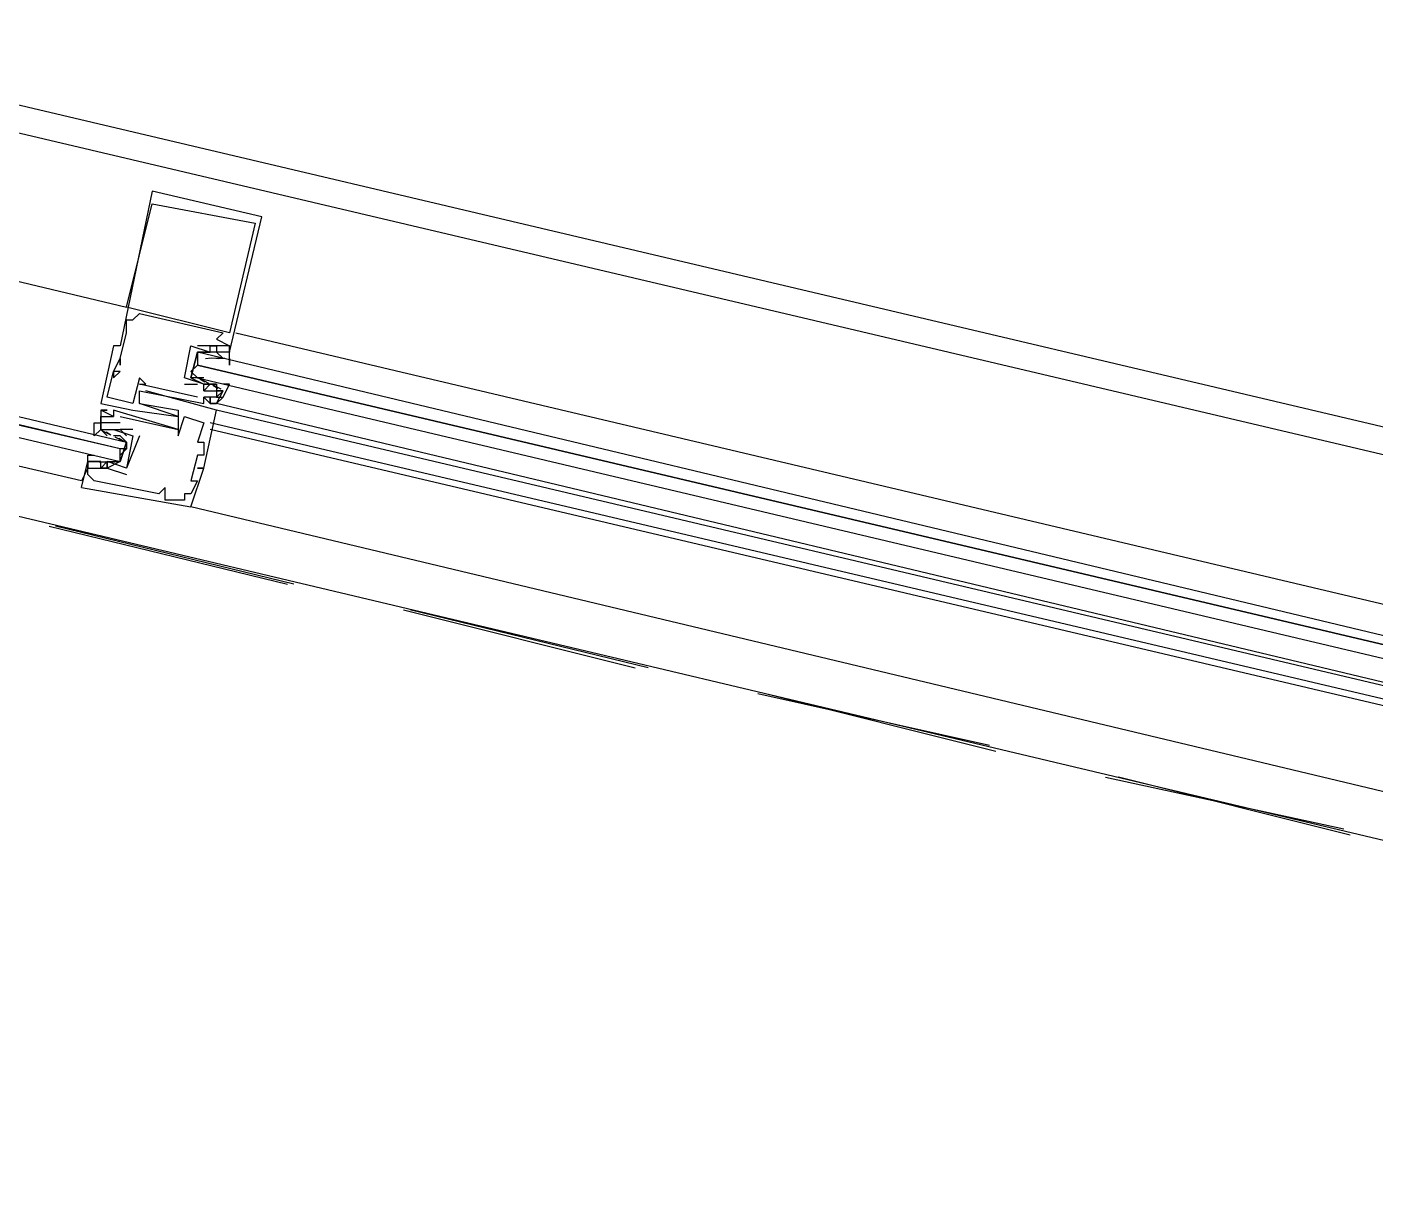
# Model space of a CAD drawing. Header units: feet. Extents: x -84 to 198, y -22 to 181.
# Drawn here: x 81.754 to 84.545, y 151.658 to 154.077 of the extents above; entities that cross this region are included whole.
import ezdxf

# ---------------------------------------------------------------- set-up
doc = ezdxf.new("R2010")
doc.units = ezdxf.units.FT
doc.layers.add('A-LINEA', color=7, linetype='CONTINUOUS')

msp = doc.modelspace()

# ---------------------------------------------------------------- linework, layer by layer
at = {"layer": 'A-LINEA'}
for p, q in [((91.3067, 151.6578), (77.5733, 154.8978)), ((77.8933, 154.7644), (86.5467, 152.7244)), ((77.72, 154.0178), (86.3733, 151.9644)), ((82.0133, 153.7378), (82.0133, 153.7378)), ((82.0133, 153.7111), (82.0133, 153.7111)), ((82.24, 153.6844), (82.24, 153.6844)), ((82.2267, 153.6711), (82.2267, 153.6711)), ((81.96, 153.4978), (81.96, 153.4978)), ((81.96, 153.4711), (81.96, 153.4711)), ((81.9733, 153.4711), (81.9733, 153.4711)), ((81.9867, 153.4844), (81.9867, 153.4844)), ((81.96, 153.4578), (81.96, 153.4578)), ((81.96, 153.4444), (81.96, 153.4444)), ((82.16, 153.4444), (82.16, 153.4444)), ((82.1733, 153.4444), (82.1733, 153.4444)), ((82.1867, 153.4444), (86.08, 152.5244)), ((81.9333, 153.4178), (81.9333, 153.4178)), ((81.9467, 153.4178), (81.9467, 153.4178)), ((82.0933, 153.4178), (82.0933, 153.4178)), ((82.0933, 153.4178), (82.0933, 153.4178)), ((82.1067, 153.4178), (82.1067, 153.4178)), ((82.1333, 153.4178), (82.1333, 153.4178)), ((82.1333, 153.4178), (82.1333, 153.4178)), ((82.1467, 153.4311), (82.1467, 153.4311)), ((82.1467, 153.4178), (82.1467, 153.4178)), ((82.1733, 153.4178), (82.1733, 153.4178)), ((81.9467, 153.3911), (81.9467, 153.3911)), ((81.9467, 153.3911), (81.9467, 153.3911)), ((81.9467, 153.3778), (81.9467, 153.3778)), ((82.1067, 153.3778), (82.1067, 153.3778)), ((82.12, 153.4044), (82.12, 153.4044)), ((82.1235, 153.3913), (82.1354, 153.3923)), ((82.131, 153.392), (82.1514, 153.3925)), ((82.1333, 153.4044), (82.1333, 153.4044)), ((82.1449, 153.3919), (82.1632, 153.3922)), ((82.1467, 153.4044), (82.1467, 153.4044)), ((82.1467, 153.4044), (82.16, 153.3911)), ((82.1467, 153.3911), (82.1467, 153.3911)), ((82.1502, 153.3913), (82.1621, 153.3923)), ((82.16, 153.3911), (82.16, 153.3911)), ((82.16, 153.3911), (82.16, 153.3911)), ((82.1733, 153.4044), (82.1733, 153.4044)), ((81.9333, 153.3644), (81.9333, 153.3644)), ((81.9333, 153.3644), (81.9333, 153.3644)), ((81.9333, 153.3511), (81.9333, 153.3511)), ((81.9467, 153.3644), (81.9467, 153.3644)), ((81.9867, 153.3511), (81.9867, 153.3511)), ((82.08, 153.3511), (82.08, 153.3511)), ((82.08, 153.3511), (82.08, 153.3511)), ((82.1067, 153.3511), (82.1067, 153.3511)), ((82.1333, 153.3511), (82.1333, 153.3511)), ((81.9867, 153.3378), (81.9867, 153.3378)), ((81.9867, 153.3244), (81.9867, 153.3244)), ((82, 153.3378), (82, 153.3378)), ((82, 153.3244), (82, 153.3244)), ((82.08, 153.3378), (82.1067, 153.3378)), ((82.08, 153.3378), (82.08, 153.3378)), ((82.1067, 153.3378), (82.1067, 153.3378)), ((82.1222, 153.3426), (82.1121, 153.3488)), ((82.1305, 153.3397), (82.1126, 153.3494)), ((82.12, 153.3378), (82.12, 153.3378)), ((82.12, 153.3378), (82.12, 153.3378)), ((82.12, 153.3378), (82.12, 153.3378)), ((82.12, 153.3244), (82.12, 153.3244)), ((82.12, 153.3244), (82.12, 153.3244)), ((82.1333, 153.3378), (82.1333, 153.3378)), ((82.1333, 153.3378), (82.1333, 153.3378)), ((82.1467, 153.3378), (82.1333, 153.3378)), ((82.1489, 153.3293), (82.1387, 153.3355)), ((82.1559, 153.3275), (82.1397, 153.3359)), ((82.1467, 153.3378), (82.1467, 153.3378)), ((82.1467, 153.3378), (82.1467, 153.3378)), ((82.1467, 153.3244), (82.1467, 153.3244)), ((82.1467, 153.3244), (82.1467, 153.3244)), ((82.16, 153.3244), (82.16, 153.3244)), ((81.9067, 153.2978), (81.9067, 153.2978)), ((81.92, 153.3111), (81.92, 153.3111)), ((81.9733, 153.2978), (81.9733, 153.2978)), ((81.9867, 153.2978), (81.9867, 153.2978)), ((81.9867, 153.2978), (81.9867, 153.2978)), ((82, 153.3111), (82, 153.3111)), ((82.1067, 153.3111), (82.1067, 153.3111)), ((82.12, 153.3111), (82.12, 153.3111)), ((82.12, 153.3111), (82.12, 153.3111)), ((82.12, 153.2978), (82.12, 153.2978)), ((82.1333, 153.3111), (82.1333, 153.3111)), ((82.1333, 153.3111), (82.1333, 153.3111)), ((82.1333, 153.2978), (82.1333, 153.2978)), ((82.1333, 153.2978), (82.1333, 153.2978)), ((82.1333, 153.2978), (82.1333, 153.2978)), ((82.1467, 153.3111), (82.1467, 153.3111)), ((86.0533, 152.3644), (82.1467, 153.2978)), ((82.1467, 153.2978), (82.1467, 153.2978)), ((82.1467, 153.2978), (82.1467, 153.2978)), ((82.1467, 153.2978), (82.1467, 153.2978)), ((82.1467, 153.2978), (82.1467, 153.2978)), ((82.1467, 153.2978), (82.1467, 153.2978)), ((81.9067, 153.2844), (81.9067, 153.2844)), ((81.9067, 153.2844), (81.9067, 153.2844)), ((81.9067, 153.2711), (81.9067, 153.2711)), ((81.92, 153.2844), (81.92, 153.2844)), ((81.92, 153.2711), (81.92, 153.2711)), ((81.9333, 153.2844), (81.9333, 153.2844)), ((81.9333, 153.2711), (81.9333, 153.2711)), ((81.9333, 153.2711), (81.9333, 153.2711)), ((81.9467, 153.2711), (81.9467, 153.2711)), ((81.9733, 153.2844), (81.9733, 153.2844)), ((82.0667, 153.2844), (82.0667, 153.2844)), ((82.0667, 153.2711), (82.0667, 153.2711)), ((82.08, 153.2711), (82.08, 153.2711)), ((86.04, 152.3644), (82.1467, 153.2844)), ((82.1467, 153.2844), (82.1467, 153.2844)), ((81.9067, 153.2578), (81.9067, 153.2578)), ((81.9067, 153.2444), (81.9067, 153.2444)), ((81.92, 153.2311), (81.9067, 153.2444)), ((81.9107, 153.2414), (81.927, 153.233)), ((81.9178, 153.2396), (81.9279, 153.2334)), ((81.92, 153.2444), (81.92, 153.2444)), ((81.9333, 153.2444), (81.9333, 153.2444)), ((81.9333, 153.2444), (81.9333, 153.2444)), ((81.9467, 153.2578), (81.9467, 153.2578)), ((81.9733, 153.2444), (81.9467, 153.2444)), ((81.9467, 153.2444), (81.9467, 153.2444)), ((81.9733, 153.2444), (81.9733, 153.2444)), ((82.0667, 153.2444), (82.0667, 153.2444)), ((82.0667, 153.2444), (82.0667, 153.2444)), ((82.12, 153.2578), (82.12, 153.2578)), ((86.04, 152.3378), (82.1333, 153.2578)), ((86.04, 152.3244), (82.1333, 153.2444)), ((81.92, 153.2311), (81.92, 153.2311)), ((81.9361, 153.2291), (81.9542, 153.2195)), ((81.9444, 153.2263), (81.9546, 153.22)), ((81.9467, 153.2311), (81.9467, 153.2311)), ((81.9733, 153.2311), (81.9733, 153.2311)), ((81.9733, 153.2311), (81.9733, 153.2311)), ((81.9867, 153.2311), (81.9867, 153.2311)), ((82.0667, 153.2311), (82.0667, 153.2311)), ((82.1067, 153.2178), (82.1067, 153.2178)), ((82.12, 153.2178), (82.12, 153.2178)), ((81.9067, 153.1911), (81.9067, 153.1911)), ((81.9467, 153.1911), (81.96, 153.2044)), ((82.1067, 153.1911), (82.1067, 153.1911)), ((82.12, 153.1911), (82.12, 153.1911)), ((81.88, 153.1778), (81.88, 153.1778)), ((81.88, 153.1644), (81.88, 153.1644)), ((81.8933, 153.1778), (81.8933, 153.1778)), ((81.8933, 153.1778), (81.9067, 153.1778)), ((81.9218, 153.177), (81.9035, 153.1767)), ((81.9165, 153.1776), (81.9046, 153.1766)), ((81.9067, 153.1778), (81.9067, 153.1778)), ((81.9067, 153.1644), (81.9067, 153.1644)), ((81.9356, 153.1769), (81.9152, 153.1764)), ((81.92, 153.1778), (81.92, 153.1778)), ((81.92, 153.1644), (81.92, 153.1644)), ((81.92, 153.1644), (81.92, 153.1644)), ((81.9431, 153.1776), (81.9313, 153.1766)), ((81.9333, 153.1778), (81.9333, 153.1778)), ((81.96, 153.1644), (81.96, 153.1644)), ((81.96, 153.1644), (81.96, 153.1644)), ((82.1067, 153.1644), (82.1067, 153.1644)), ((82.12, 153.1644), (82.12, 153.1644)), ((82.12, 153.1644), (82.12, 153.1644)), ((81.88, 153.1511), (81.88, 153.1511)), ((81.8933, 153.1378), (81.8933, 153.1378)), ((81.96, 153.1511), (81.96, 153.1511)), ((82.0933, 153.1378), (82.0933, 153.1378)), ((82.1067, 153.1378), (82.1067, 153.1378)), ((81.8667, 153.1244), (81.8667, 153.1244)), ((82.0267, 153.1111), (82.0267, 153.1111)), ((82.04, 153.1244), (82.04, 153.1244)), ((82.08, 153.1111), (82.08, 153.1111)), ((82.0933, 153.1111), (82.0933, 153.1111)), ((82.04, 153.0978), (82.04, 153.0978)), ((82.08, 153.0978), (82.08, 153.0978)), ((86, 152.1511), (82.0933, 153.0844)), ((82.0933, 153.0844), (82.0933, 153.0844)), ((81.8, 153.0444), (82.2933, 152.9244)), ((82.3067, 152.9244), (81.8133, 153.0444)), ((82.5333, 152.8711), (83.0133, 152.7511)), ((83.04, 152.7511), (82.5467, 152.8711)), ((83.2667, 152.6978), (83.7467, 152.5911)), ((83.76, 152.5778), (83.28, 152.6978)), ((83.9867, 152.5244), (84.48, 152.4178)), ((84.4933, 152.4044), (84.0133, 152.5244))]:
    msp.add_line(p, q, dxfattribs=at)
for points in [[(77.8267, 154.4844), (79.6133, 154.0578), (81.96, 153.4978)], [(79.5467, 153.7911), (81.96, 153.2178), (81.96, 153.2044), (81.9467, 153.2044), (79.5333, 153.7778)], [(79.5333, 153.7511), (81.9467, 153.1778), (81.9467, 153.1911), (81.9467, 153.2044), (79.5333, 153.7644)], [(82.1733, 153.4044), (82.24, 153.6844), (82.0133, 153.7378), (81.9467, 153.4178), (81.9333, 153.4178), (81.9067, 153.2978), (81.9733, 153.2844), (82.0667, 153.2711), (81.9867, 153.2978), (81.9867, 153.3244), (82.12, 153.2978), (82.12, 153.3111), (82.1333, 153.2978), (82.1333, 153.3111), (82.1333, 153.2978), (82.1467, 153.2978), (82.1333, 153.2978), (82.1467, 153.2978), (82.16, 153.3244), (82.1467, 153.3244)], [(81.88, 153.1644), (81.88, 153.1644), (81.8667, 153.1378), (79.52, 153.6844)], [(82.0133, 153.7111), (82.2267, 153.6711), (82.1733, 153.4444), (81.96, 153.4978), (82.0133, 153.7111)], [(82.1067, 153.3111), (81.9867, 153.3378), (82, 153.3378), (81.9867, 153.3511), (81.9733, 153.2978), (81.92, 153.3111), (81.9333, 153.3644), (81.9333, 153.3511), (81.9467, 153.3644), (81.9333, 153.3644), (81.9467, 153.3911), (81.9467, 153.3778), (81.9467, 153.3911), (81.96, 153.4444), (81.96, 153.4578), (81.96, 153.4711), (81.9733, 153.4711), (81.9867, 153.4844), (82.16, 153.4444), (82.1467, 153.4311), (82.1733, 153.4178), (82.1333, 153.4178), (82.1333, 153.4178), (82.1067, 153.4178)], [(82.08, 153.3511), (82.08, 153.3511), (82.0933, 153.4178), (82.0933, 153.4178)], [(82.1333, 153.3378), (82.12, 153.3378), (82.1333, 153.3378), (82.12, 153.3244), (82.12, 153.3378), (82.08, 153.3511), (82.0933, 153.4178), (82.1333, 153.4044)], [(82.1733, 153.3911), (82.1733, 153.3778), (82.1733, 153.4178), (82.1733, 153.4044), (82.16, 153.4044), (82.1467, 153.4044), (82.1333, 153.4044), (82.1067, 153.4044), (82.0933, 153.3511), (82.12, 153.3378), (82.1467, 153.3378), (82.1467, 153.3244), (82.16, 153.3244), (82.1467, 153.3111), (82.16, 153.3111), (82.1733, 153.3378), (82.16, 153.3378)], [(82.1333, 153.4044), (82.1333, 153.4178), (82.1467, 153.4178), (82.1467, 153.4044)], [(82.12, 153.3511), (82.1067, 153.3511), (82.0933, 153.3511), (82.1067, 153.4044), (82.12, 153.4044), (82.1333, 153.4044)], [(86.0667, 152.4578), (82.1067, 153.4044), (82.1067, 153.3911), (82.1067, 153.3778), (86.0667, 152.4444), (82.1067, 153.3778), (82.0933, 153.3644), (82.1067, 153.3511), (86.0533, 152.4178)], [(81.8667, 153.1244), (82.0933, 153.0844), (82.12, 153.1644), (82.1067, 153.1644), (82.12, 153.1644), (82.1467, 153.2844), (82, 153.3244)], [(82.12, 153.3244), (82.1467, 153.3244), (82.1467, 153.3111), (82.1333, 153.3111), (82.12, 153.3111), (82.12, 153.3111)], [(81.9867, 153.2978), (82.0667, 153.2844), (82.0667, 153.2444), (81.9333, 153.2844), (81.9333, 153.2711), (81.9067, 153.2844), (81.92, 153.2844), (81.9067, 153.2844), (81.9067, 153.2444), (81.9067, 153.2444)], [(82.1467, 153.3111), (82.16, 153.3111), (82.1467, 153.2978)], [(82.1467, 153.3111), (82.16, 153.3111), (82.1467, 153.2978)], [(82.1467, 153.3111), (82.16, 153.3111), (82.1467, 153.2978)], [(81.9467, 153.2578), (81.9067, 153.2578), (81.9067, 153.2711), (81.92, 153.2711), (81.9333, 153.2711), (81.9333, 153.2711)], [(81.9467, 153.2711), (82.0667, 153.2444), (82.0667, 153.2311), (82.08, 153.2711), (82.12, 153.2578), (82.1067, 153.2178), (82.12, 153.2178), (82.12, 153.1911), (82.1067, 153.1911), (82.0933, 153.1378), (82.1067, 153.1378), (82.0933, 153.1111), (82.08, 153.1111), (82.08, 153.0978)], [(81.9067, 153.2444), (81.8933, 153.2311), (81.8933, 153.2444), (81.8933, 153.2578), (81.9067, 153.2578), (81.9067, 153.2444), (81.9067, 153.2578), (81.9067, 153.2444), (81.9333, 153.2444), (81.9467, 153.2444), (81.96, 153.2311)], [(81.92, 153.2444), (81.9333, 153.2444), (81.9733, 153.2311), (81.96, 153.1644), (81.92, 153.1778), (81.92, 153.1644), (81.9067, 153.1644), (81.9067, 153.1778)], [(81.96, 153.2178), (81.9467, 153.1778), (81.92, 153.1644), (81.92, 153.1778), (81.9067, 153.1644), (81.9067, 153.1778), (81.8933, 153.1778), (81.88, 153.1778), (81.88, 153.1644), (81.88, 153.1911), (81.8933, 153.1911)], [(81.92, 153.1778), (81.9333, 153.1778), (81.9467, 153.1778), (81.96, 153.2178), (81.9467, 153.2311), (81.9333, 153.2311)], [(81.9867, 153.2311), (81.96, 153.1644), (81.96, 153.1644)], [(81.8667, 153.1244), (81.88, 153.1778), (81.8933, 153.1778), (81.8933, 153.1778)], [(81.88, 153.1644), (81.88, 153.1644), (81.8667, 153.1378)], [(81.88, 153.1644), (81.88, 153.1644), (81.8667, 153.1378)], [(82.08, 153.0978), (82.04, 153.0978), (82.04, 153.1244), (82.0267, 153.1111), (81.8933, 153.1378), (81.88, 153.1511), (81.88, 153.1644), (81.92, 153.1644), (81.92, 153.1644), (81.96, 153.1511)]]:
    msp.add_lwpolyline(points, dxfattribs=at)

doc.saveas('drawing.dxf')
